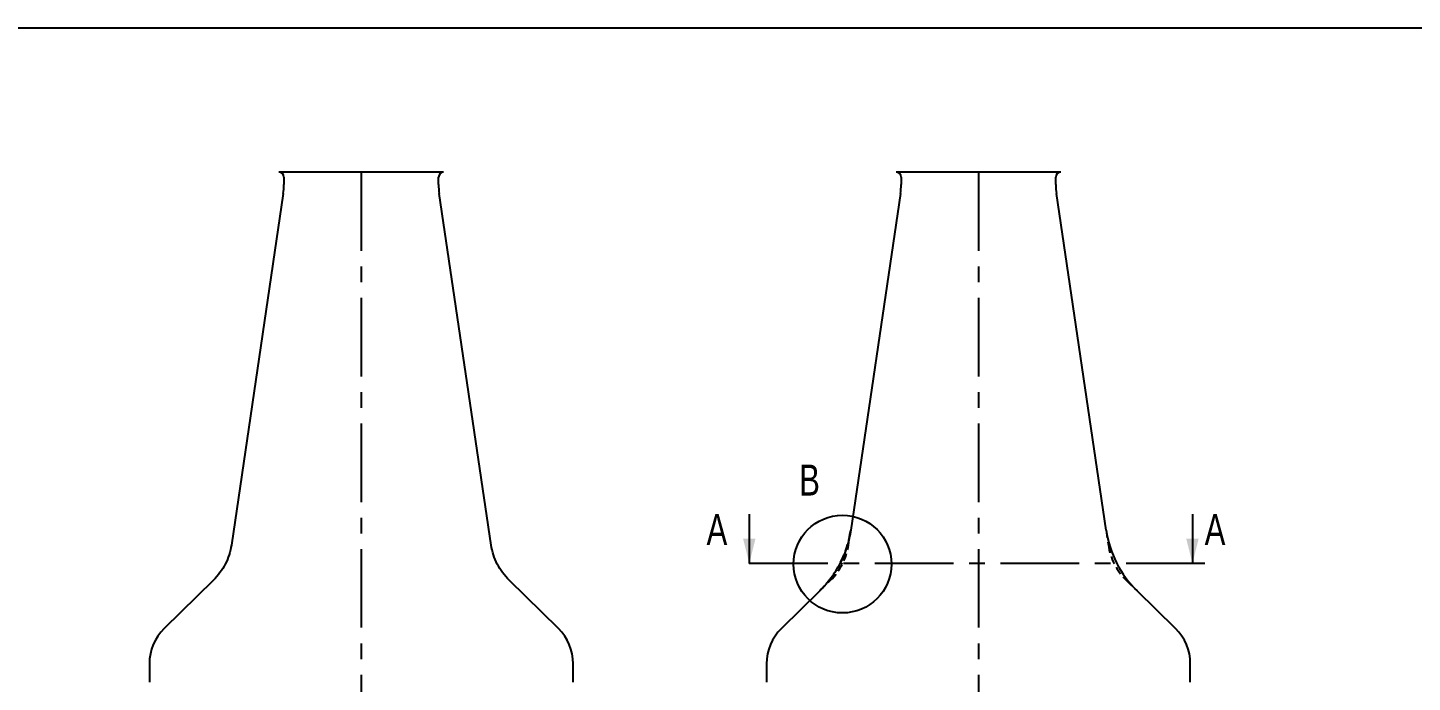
# Model space of a CAD drawing. Header units: millimetres. Extents: x -54 to 586, y 8 to 412.
# Drawn here: x 176.6 to 400.4, y 306.1 to 412 of the extents above; entities that cross this region are included whole.
import ezdxf

# ---------------------------------------------------------------- set-up
doc = ezdxf.new("R2010")
doc.units = ezdxf.units.MM
doc.linetypes.add('CENTERX2', pattern=[20.32, 12.7, -2.54, 2.54, -2.54])
doc.linetypes.add('HIDDEN', pattern=[1.905, 1.27, -0.635])
for name, color, linetype in [('CENTERLINE', 4, 'CENTERX2'), ('DETAIL', 3, 'Continuous'), ('HIDDEN', 3, 'HIDDEN')]:
    doc.layers.add(name, color=color, linetype=linetype)
doc.layers.add('OUTLINE', color=7, linetype='Continuous', lineweight=25)
doc.styles.add('SLDTEXTSTYLE0', font='TXT', dxfattribs={"width": 0.75})

msp = doc.modelspace()

# ---------------------------------------------------------------- linework, layer by layer
at = {"layer": 'CENTERLINE'}
for p, q in [((230.51861, 388.62415), (230.51861, 148.87923)), ((330.26861, 388.62415), (330.26861, 147.75307)), ((366.86819, 325.33494), (291.23014, 325.33494))]:
    msp.add_line(p, q, dxfattribs=at)
at = {"layer": 'CENTERLINE', "linetype": 'Continuous'}
for p, q in [((293.23014, 333.33494), (293.23014, 325.33494)), ((364.86819, 333.33494), (364.86819, 325.33494))]:
    msp.add_line(p, q, dxfattribs=at)
at = {"layer": 'CENTERLINE'}
for points in [[(293.23014, 325.33494), (294.23014, 329.33494), (292.23014, 329.33494)], [(364.86819, 325.33494), (365.86819, 329.33494), (363.86819, 329.33494)]]:
    msp.add_solid(points, dxfattribs=at)
at = {"layer": 'DETAIL'}
msp.add_circle((308.28797, 325.24422), 7.90761, dxfattribs=at)
at = {"layer": 'HIDDEN'}
for p, q in [((309.26861, 328.31949), (309.62587, 330.73921)), ((350.91135, 330.73921), (351.26861, 328.31949)), ((304.63272, 320.92867), (306.37878, 322.64155)), ((354.15844, 322.64155), (355.9045, 320.92867))]:
    msp.add_line(p, q, dxfattribs=at)
for centre, radius, start, end in [((292.53285, 333.26291), 17.27833, 314.4504406, 351.6012264), ((368.00437, 333.26291), 17.27833, 188.3987736, 225.5495594), ((299.37585, 329.78011), 10, 314.4504406, 351.6012264), ((361.16136, 329.78011), 10, 188.3987736, 225.5495594)]:
    msp.add_arc(centre, radius, start, end, dxfattribs=at)
at = {"layer": 'OUTLINE'}
for p, q in [((8, 412), (586, 412)), ((243.81861, 388.62415), (217.21861, 388.62415)), ((218.01861, 387.82415), (218.01861, 386.62415)), ((243.01861, 386.62415), (243.01861, 387.82415)), ((343.56861, 388.62415), (316.96861, 388.62415)), ((317.76861, 387.82415), (317.76861, 386.62415)), ((342.76861, 386.62415), (342.76861, 387.82415)), ((217.91136, 385.16354), (209.51861, 328.31949)), ((251.51861, 328.31949), (243.12585, 385.16354)), ((317.66136, 385.16354), (309.62595, 330.73977)), ((350.91127, 330.73977), (342.87586, 385.16354)), ((209.53437, 328.31949), (209.51861, 328.31949)), ((308.28797, 325.24422), (307.93148, 325.42566)), ((206.62877, 322.64154), (198.66627, 314.83035)), ((262.37094, 314.83035), (254.40844, 322.64154)), ((304.63232, 320.92828), (298.41627, 314.83035)), ((362.12094, 314.83035), (355.9049, 320.92828)), ((196.26861, 309.11949), (196.26861, 306.11949)), ((264.76861, 306.11949), (264.76861, 309.11949)), ((296.01861, 309.11949), (296.01861, 306.11949)), ((364.51861, 306.11949), (364.51861, 309.11949))]:
    msp.add_line(p, q, dxfattribs=at)
for centre, radius, start, end in [((217.21861, 387.82415), 0.8, 0, 90), ((243.81861, 387.82415), 0.8, 90, 180), ((316.96861, 387.82415), 0.8, 0, 90), ((343.56861, 387.82415), 0.8, 90, 180), ((208.01861, 386.62415), 10, 351.6012264, 0), ((253.01861, 386.62415), 10, 180, 188.3987736), ((307.76861, 386.62415), 10, 351.6012264, 0), ((352.76861, 386.62415), 10, 180, 188.3987736), ((368.00595, 333.26372), 17.28, 188.3987736, 225.5495594), ((204.26861, 309.11949), 8, 134.4504406, 180), ((256.76861, 309.11949), 8, 0, 45.5495594), ((304.01861, 309.11949), 8, 134.4504406, 180), ((356.51861, 309.11949), 8, 0, 45.5495594)]:
    msp.add_arc(centre, radius, start, end, dxfattribs=at)
for points, knots in [([(309.62595, 330.73977), (309.49195, 329.83217), (309.28344, 328.92335), (308.7168, 327.13977), (308.35867, 326.26519), (307.50413, 324.58621), (307.00781, 323.78196), (305.8993, 322.27418), (305.28723, 321.57074), (304.63232, 320.92828)], [0, 0, 0, 0, 0.25, 0.25, 0.5, 0.5, 0.75, 0.75, 1, 1, 1, 1]), ([(209.51861, 328.31949), (209.36351, 327.26904), (209.03248, 326.21586), (208.04344, 324.27259), (207.38678, 323.38515), (206.62877, 322.64155)], [0, 0, 0, 0, 0.5, 0.5, 1, 1, 1, 1]), ([(254.40844, 322.64155), (253.65044, 323.38515), (252.99377, 324.27259), (252.00473, 326.21586), (251.6737, 327.26904), (251.51861, 328.31949)], [0, 0, 0, 0, 0.5, 0.5, 1, 1, 1, 1])]:
    msp.add_open_spline(points, degree=3, knots=knots, dxfattribs=at)

# ---------------------------------------------------------------- texts
at = {"layer": 'CENTERLINE', "char_height": 5, "attachment_point": 1, "style": 'SLDTEXTSTYLE0'}
for insert in [(286.33011, 333.33494), (366.83962, 333.33494)]:
    msp.add_mtext('A', dxfattribs=dict(at, insert=insert))
at = {"layer": 'DETAIL', "insert": (301.30048, 341.32651), "char_height": 5, "attachment_point": 1, "style": 'SLDTEXTSTYLE0'}
msp.add_mtext('B', dxfattribs=at)

doc.saveas('drawing.dxf')
